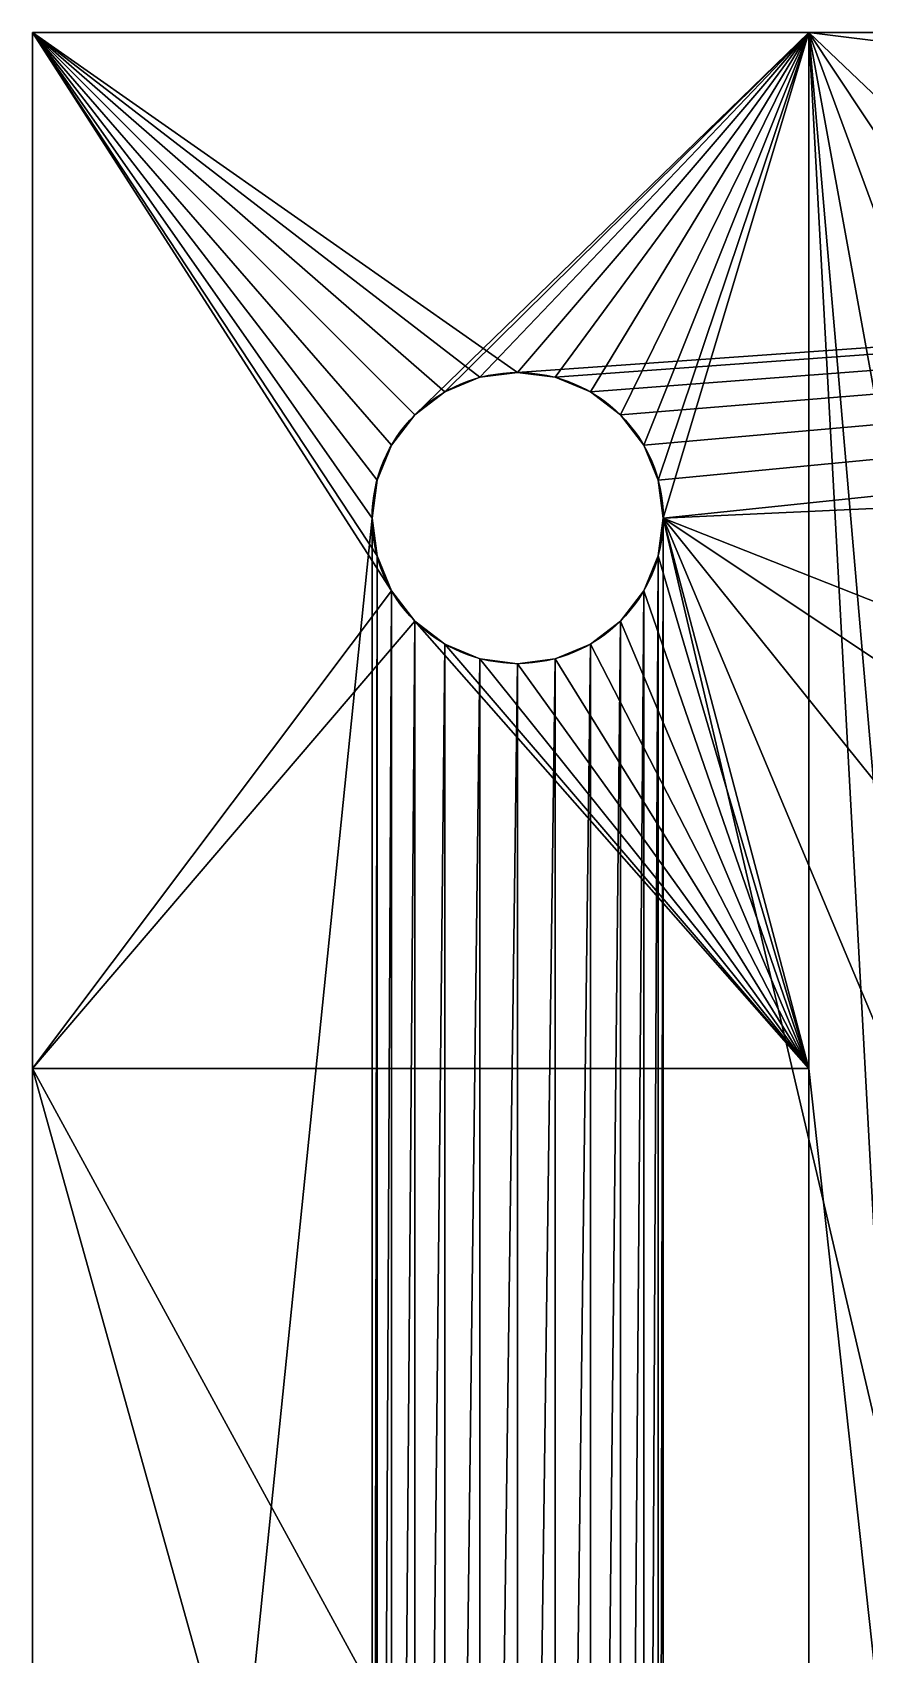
# Model space of a CAD drawing. Extents: x -15 to 425, y -15 to 425.
# Drawn here: x 351.35 to 359.93, y 25.6 to 42.3 of the extents above; entities that cross this region are included whole.
import ezdxf

# ---------------------------------------------------------------- set-up
doc = ezdxf.new("R2010")
doc.units = 0
doc.layers.add('BARRES_HORIZONTALES', color=32, linetype='CONTINUOUS')
doc.layers.add('SOUTIEN_BARRES_HAUT', color=34, linetype='CONTINUOUS')

# ---------------------------------------------------------------- blocks, each defined once
blk = doc.blocks.new('SUPPORT_HAUT_FRONT')
at = {"layer": 'BARRES_HORIZONTALES'}
for p, q in [((15.35, 46.633, 15.3), (15.35, 57.3, 15.3)), ((7.35, 46.633, 19.3), (7.35, 35.966, 19.3)), ((15.35, 46.633, 19.3), (7.35, 46.633, 19.3)), ((7.35, 46.633, 19.3), (7.35, 46.633, 15.3)), ((15.35, 46.633, 15.3), (7.35, 46.633, 15.3)), ((7.35, 46.633, 19.3), (7.35, 46.633, 25.3)), ((7.35, 46.633, 25.3), (15.35, 46.633, 25.3)), ((7.35, 18, 25.3), (7.35, 46.633, 25.3)), ((15.35, 31.966, 15.3), (15.35, 46.633, 15.3)), ((15.35, 46.633, 19.3), (15.35, 35.966, 19.3)), ((15.35, 46.633, 19.3), (15.35, 46.633, 15.3)), ((15.35, 46.633, 19.3), (15.35, 46.633, 25.3)), ((15.35, 46.633, 25.3), (15.35, 31.966, 25.3))]:
    blk.add_line(p, q, dxfattribs=at)
at = {"layer": 'SOUTIEN_BARRES_HAUT'}
for p, q in [((7.35, 57.3, 15.3), (7.35, 46.633, 15.3)), ((7.35, 57.3, 15.3), (15.35, 57.3, 15.3)), ((7.35, 57.3, 10.3), (7.35, 57.3, 15.3)), ((7.35, 57.3, 10.3), (7.35, 18, 10.3)), ((7.35, 57.3, 10.3), (61.799, 57.3, 10.3)), ((15.35, 57.3, 15.3), (61.799, 57.3, 15.3)), ((12.35, 53.8, 10.3), (12.35, 53.8, 15.3)), ((11.962, 53.749, 10.3), (11.962, 53.749, 15.3)), ((12.738, 53.749, 10.3), (12.738, 53.749, 15.3)), ((11.6, 53.599, 10.3), (11.6, 53.599, 15.3)), ((13.1, 53.599, 10.3), (13.1, 53.599, 15.3)), ((11.289, 53.361, 10.3), (11.289, 53.361, 15.3)), ((13.411, 53.361, 10.3), (13.411, 53.361, 15.3)), ((11.051, 53.05, 10.3), (11.051, 53.05, 15.3)), ((13.649, 53.05, 10.3), (13.649, 53.05, 15.3)), ((10.901, 52.688, 10.3), (10.901, 52.688, 15.3)), ((13.799, 52.688, 10.3), (13.799, 52.688, 15.3)), ((10.85, 52.3, 10.3), (10.85, 52.3, 15.3)), ((13.85, 52.3, 10.3), (13.85, 52.3, 15.3)), ((10.901, 51.912, 10.3), (10.901, 51.912, 15.3)), ((13.799, 51.912, 10.3), (13.799, 51.912, 15.3)), ((11.051, 51.55, 10.3), (11.051, 51.55, 15.3)), ((13.649, 51.55, 10.3), (13.649, 51.55, 15.3)), ((11.289, 51.239, 10.3), (11.289, 51.239, 15.3)), ((13.411, 51.239, 10.3), (13.411, 51.239, 15.3)), ((11.6, 51.001, 10.3), (11.6, 51.001, 15.3)), ((13.1, 51.001, 10.3), (13.1, 51.001, 15.3)), ((11.962, 50.851, 10.3), (11.962, 50.851, 15.3)), ((12.35, 50.8, 10.3), (12.35, 50.8, 15.3)), ((12.738, 50.851, 10.3), (12.738, 50.851, 15.3)), ((7.35, 46.633, 15.3), (7.35, 31.966, 15.3))]:
    blk.add_line(p, q, dxfattribs=at)
for centre in [(12.35, 52.3, 15.3), (12.35, 52.3, 10.3)]:
    blk.add_circle(centre, 1.5, dxfattribs=at)
at = {"layer": 'BARRES_HORIZONTALES'}
mesh = blk.add_polyface(dxfattribs=at)
corners = [(7.35, 33.001, 15.436), (7.35, 46.633, 15.3), (7.35, 31.966, 15.3), (7.35, 33.966, 15.836), (7.35, 34.794, 16.472), (7.35, 35.43, 17.3), (7.35, 35.83, 18.265), (7.35, 35.966, 19.3), (7.35, 46.633, 19.3)]
mesh.append_faces([[corners[k] for k in face] for face in [(0, 1, 2), (1, 7, 8)]], dxfattribs={"vtx0": -1})
mesh.append_faces([[corners[k] for k in face] for face in [(1, 0, 3), (1, 3, 4), (1, 4, 5), (1, 5, 6), (1, 6, 7)]], dxfattribs={"vtx0": -1, "vtx2": -1})
mesh = blk.add_polyface(dxfattribs=at)
corners = [(7.35, 46.633, 19.3), (15.35, 46.633, 15.3), (7.35, 46.633, 15.3), (15.35, 46.633, 19.3)]
mesh.append_faces([[corners[k] for k in face] for face in [(0, 1, 2), (1, 0, 3)]], dxfattribs={"vtx0": -1})
mesh = blk.add_polyface(dxfattribs=at)
corners = [(7.35, 46.633, 25.3), (15.35, 46.633, 19.3), (7.35, 46.633, 19.3), (15.35, 46.633, 25.3)]
mesh.append_faces([[corners[k] for k in face] for face in [(0, 1, 2), (1, 0, 3)]], dxfattribs={"vtx0": -1})
mesh = blk.add_polyface(dxfattribs=at)
corners = [(7.35, 18, 25.3), (7.35, 30.931, 23.164), (7.35, 18, 19.3), (7.35, 46.633, 25.3), (7.35, 29.966, 22.764), (7.35, 29.138, 22.128), (7.35, 28.502, 21.3), (7.35, 28.102, 20.335), (7.35, 27.966, 19.3), (7.35, 31.966, 23.3), (7.35, 33.001, 23.164), (7.35, 33.966, 22.764), (7.35, 34.794, 22.128), (7.35, 35.43, 21.3), (7.35, 35.83, 20.335), (7.35, 35.966, 19.3), (7.35, 46.633, 19.3)]
mesh.append_faces([[corners[k] for k in face] for face in [(2, 7, 8), (15, 3, 16)]], dxfattribs={"vtx0": -1})
mesh.append_faces([[corners[k] for k in face] for face in [(0, 1, 2), (1, 3, 9), (9, 3, 10), (10, 3, 11), (11, 3, 12), (12, 3, 13), (13, 3, 14), (14, 3, 15)]], dxfattribs={"vtx0": -1, "vtx1": -1})
mesh.append_faces([[corners[k] for k in face] for face in [(1, 0, 3), (2, 1, 4), (2, 4, 5), (2, 5, 6), (2, 6, 7)]], dxfattribs={"vtx0": -1, "vtx2": -1})
mesh = blk.add_polyface(dxfattribs=at)
corners = [(15.35, 18, 25.3), (7.35, 46.633, 25.3), (7.35, 18, 25.3), (15.35, 46.633, 25.3), (15.35, 31.966, 25.3)]
mesh.append_faces([[corners[k] for k in face] for face in [(0, 1, 2), (3, 0, 4)]], dxfattribs={"vtx0": -1})
mesh.append_faces([[corners[k] for k in face] for face in [(1, 0, 3)]], dxfattribs={"vtx0": -1, "vtx1": -1})
mesh = blk.add_polyface(dxfattribs=at)
corners = [(15.35, 46.633, 15.3), (15.35, 33.001, 15.436), (15.35, 31.966, 15.3), (15.35, 33.966, 15.836), (15.35, 34.794, 16.472), (15.35, 35.43, 17.3), (15.35, 35.83, 18.265), (15.35, 35.966, 19.3), (15.35, 46.633, 19.3)]
mesh.append_faces([[corners[k] for k in face] for face in [(0, 1, 2), (7, 0, 8)]], dxfattribs={"vtx0": -1})
mesh.append_faces([[corners[k] for k in face] for face in [(1, 0, 3), (3, 0, 4), (4, 0, 5), (5, 0, 6), (6, 0, 7)]], dxfattribs={"vtx0": -1, "vtx1": -1})
mesh = blk.add_polyface(dxfattribs=at)
corners = [(15.35, 33.001, 23.164), (15.35, 31.966, 25.3), (15.35, 31.966, 23.3), (15.35, 46.633, 25.3), (15.35, 33.966, 22.764), (15.35, 34.794, 22.128), (15.35, 35.43, 21.3), (15.35, 35.83, 20.335), (15.35, 35.966, 19.3), (15.35, 46.633, 19.3)]
mesh.append_faces([[corners[k] for k in face] for face in [(0, 1, 2), (3, 8, 9)]], dxfattribs={"vtx0": -1})
mesh.append_faces([[corners[k] for k in face] for face in [(1, 0, 3)]], dxfattribs={"vtx0": -1, "vtx1": -1})
mesh.append_faces([[corners[k] for k in face] for face in [(3, 0, 4), (3, 4, 5), (3, 5, 6), (3, 6, 7), (3, 7, 8)]], dxfattribs={"vtx0": -1, "vtx2": -1})
at = {"layer": 'SOUTIEN_BARRES_HAUT'}
mesh = blk.add_polyface(dxfattribs=at)
corners = [(7.35, 18, 15.3), (7.35, 57.3, 10.3), (7.35, 18, 10.3), (7.35, 31.966, 15.3), (7.35, 46.633, 15.3), (7.35, 57.3, 15.3)]
mesh.append_faces([[corners[k] for k in face] for face in [(0, 1, 2), (1, 4, 5)]], dxfattribs={"vtx0": -1})
mesh.append_faces([[corners[k] for k in face] for face in [(1, 0, 3), (1, 3, 4)]], dxfattribs={"vtx0": -1, "vtx2": -1})
mesh = blk.add_polyface(dxfattribs=at)
corners = [(7.35, 57.3, 15.3), (61.799, 57.3, 10.3), (7.35, 57.3, 10.3), (61.799, 57.3, 15.3), (15.35, 57.3, 15.3)]
mesh.append_faces([[corners[k] for k in face] for face in [(0, 1, 2), (3, 0, 4)]], dxfattribs={"vtx0": -1})
mesh.append_faces([[corners[k] for k in face] for face in [(1, 0, 3)]], dxfattribs={"vtx0": -1, "vtx1": -1})
mesh = blk.add_polyface(dxfattribs=at)
corners = [(7.35, 18, 10.3), (12.35, 18.5, 10.3), (49.599, 18, 10.3), (11.962, 18.551, 10.3), (11.6, 18.701, 10.3), (11.289, 18.939, 10.3), (11.051, 19.25, 10.3), (10.901, 19.612, 10.3), (10.85, 20, 10.3), (10.85, 52.3, 10.3), (12.738, 18.551, 10.3), (13.1, 18.701, 10.3), (13.411, 18.939, 10.3), (13.649, 19.25, 10.3), (13.799, 19.612, 10.3), (13.85, 20, 10.3), (44.65, 18.551, 10.3), (44.275, 18.6, 10.3), (25.394, 24.559, 10.3), (22.5, 25.758, 10.3), (20.015, 27.665, 10.3), (18.108, 30.15, 10.3), (16.909, 33.044, 10.3), (16.5, 36.15, 10.3), (28.5, 24.15, 10.3), (43.926, 18.745, 10.3), (31.606, 24.559, 10.3), (34.5, 25.758, 10.3), (43.625, 18.975, 10.3), (43.395, 19.276, 10.3), (36.985, 27.665, 10.3), (43.25, 19.625, 10.3), (38.892, 30.15, 10.3), (40.091, 33.044, 10.3), (40.5, 36.15, 10.3), (43.201, 20, 10.3), (43.201, 52.3, 10.3), (45.025, 18.6, 10.3), (45.374, 18.745, 10.3), (45.675, 18.975, 10.3), (45.905, 19.276, 10.3), (46.05, 19.625, 10.3), (46.099, 20, 10.3), (43.25, 51.925, 10.3), (43.25, 20.375, 10.3), (43.395, 51.576, 10.3), (43.395, 20.724, 10.3), (43.625, 51.275, 10.3), (43.625, 21.025, 10.3), (43.926, 51.045, 10.3), (43.926, 21.255, 10.3), (44.275, 50.9, 10.3), (44.275, 21.4, 10.3), (44.65, 50.851, 10.3), (44.65, 21.449, 10.3), (45.025, 50.9, 10.3), (45.025, 21.4, 10.3), (45.374, 51.045, 10.3), (45.374, 21.255, 10.3), (45.675, 51.275, 10.3), (45.675, 21.025, 10.3), (45.905, 51.576, 10.3), (45.905, 20.724, 10.3), (46.05, 51.925, 10.3), (46.05, 20.375, 10.3), (46.099, 52.3, 10.3), (10.901, 51.912, 10.3), (10.901, 20.388, 10.3), (11.051, 51.55, 10.3), (11.051, 20.75, 10.3), (11.289, 51.239, 10.3), (11.289, 21.061, 10.3), (11.6, 51.001, 10.3), (11.6, 21.299, 10.3), (11.962, 50.851, 10.3), (11.962, 21.449, 10.3), (12.35, 50.8, 10.3), (12.35, 21.5, 10.3), (12.738, 50.851, 10.3), (12.738, 21.449, 10.3), (13.1, 51.001, 10.3), (13.1, 21.299, 10.3), (13.411, 51.239, 10.3), (13.411, 21.061, 10.3), (13.649, 51.55, 10.3), (13.649, 20.75, 10.3), (13.799, 51.912, 10.3), (13.799, 20.388, 10.3), (13.85, 52.3, 10.3), (7.35, 57.3, 10.3), (10.901, 52.688, 10.3), (11.051, 53.05, 10.3), (11.289, 53.361, 10.3), (11.6, 53.599, 10.3), (11.962, 53.749, 10.3), (12.35, 53.8, 10.3), (61.799, 57.3, 10.3), (12.738, 53.749, 10.3), (13.1, 53.599, 10.3), (13.411, 53.361, 10.3), (13.649, 53.05, 10.3), (13.799, 52.688, 10.3), (44.275, 53.7, 10.3), (25.394, 47.741, 10.3), (22.5, 46.542, 10.3), (20.015, 44.635, 10.3), (18.108, 42.15, 10.3), (16.909, 39.256, 10.3), (28.5, 48.15, 10.3), (43.926, 53.555, 10.3), (31.606, 47.741, 10.3), (34.5, 46.542, 10.3), (43.625, 53.325, 10.3), (43.395, 53.024, 10.3), (36.985, 44.635, 10.3), (43.25, 52.675, 10.3), (38.892, 42.15, 10.3), (40.091, 39.256, 10.3), (44.65, 53.749, 10.3), (45.025, 53.7, 10.3), (45.374, 53.555, 10.3), (45.675, 53.325, 10.3), (45.905, 53.024, 10.3), (46.05, 52.675, 10.3), (55.239, 36.812, 10.3), (55, 35, 10.3), (55.938, 38.5, 10.3), (57.05, 39.95, 10.3), (58.5, 41.062, 10.3), (60.188, 41.761, 10.3), (61.799, 41.974, 10.3), (55.938, 31.5, 10.3), (61.799, 18, 10.3), (55.239, 33.188, 10.3), (57.05, 30.05, 10.3), (58.5, 28.938, 10.3), (60.188, 28.239, 10.3), (61.799, 28.026, 10.3)]
mesh.append_faces([[corners[k] for k in face] for face in [(129, 96, 130), (132, 136, 137)]], dxfattribs={"vtx0": -1})
mesh.append_faces([[corners[k] for k in face] for face in [(0, 1, 2), (1, 0, 3), (3, 0, 4), (4, 0, 5), (5, 0, 6), (6, 0, 7), (7, 0, 8), (16, 15, 17), (18, 15, 19), (19, 15, 20), (20, 15, 21), (21, 15, 22), (22, 15, 23), (17, 24, 25), (25, 27, 28), (28, 27, 29), (29, 30, 31), (31, 34, 35), (43, 35, 36), (35, 43, 44), (44, 45, 46), (46, 47, 48), (48, 49, 50), (50, 51, 52), (52, 53, 54), (54, 55, 56), (56, 57, 58), (58, 59, 60), (60, 61, 62), (62, 63, 64), (64, 65, 42), (66, 8, 9), (8, 66, 67), (67, 68, 69), (69, 70, 71), (71, 72, 73), (73, 74, 75), (75, 76, 77), (77, 78, 79), (79, 80, 81), (81, 82, 83), (83, 84, 85), (85, 86, 87), (87, 88, 15), (89, 9, 0), (9, 89, 90), (90, 89, 91), (91, 89, 92), (92, 89, 93), (93, 89, 94), (94, 89, 95), (95, 96, 97), (97, 96, 98), (98, 96, 99), (99, 96, 100), (100, 96, 101), (101, 96, 88), (103, 102, 108), (108, 109, 110), (110, 109, 111), (111, 113, 114), (114, 115, 116), (116, 115, 117), (117, 115, 34), (102, 96, 118), (118, 96, 119), (119, 96, 120), (120, 96, 121), (121, 96, 122), (122, 96, 123), (123, 96, 65), (124, 96, 126), (126, 96, 127), (127, 96, 128), (128, 96, 129), (2, 131, 132), (131, 2, 133), (133, 2, 125)]], dxfattribs={"vtx0": -1, "vtx1": -1})
mesh.append_faces([[corners[k] for k in face] for face in [(8, 0, 9), (2, 15, 16), (17, 15, 18), (35, 34, 36), (88, 96, 102), (88, 102, 103), (88, 107, 15), (65, 96, 42), (42, 96, 124), (42, 124, 2)]], dxfattribs={"vtx0": -1, "vtx1": -1, "vtx2": -1})
mesh.append_faces([[corners[k] for k in face] for face in [(2, 1, 10), (2, 10, 11), (2, 11, 12), (2, 12, 13), (2, 13, 14), (2, 14, 15), (17, 18, 24), (25, 24, 26), (25, 26, 27), (29, 27, 30), (31, 30, 32), (31, 32, 33), (31, 33, 34), (2, 16, 37), (2, 37, 38), (2, 38, 39), (2, 39, 40), (2, 40, 41), (2, 41, 42), (44, 43, 45), (46, 45, 47), (48, 47, 49), (50, 49, 51), (52, 51, 53), (54, 53, 55), (56, 55, 57), (58, 57, 59), (60, 59, 61), (62, 61, 63), (64, 63, 65), (67, 66, 68), (69, 68, 70), (71, 70, 72), (73, 72, 74), (75, 74, 76), (77, 76, 78), (79, 78, 80), (81, 80, 82), (83, 82, 84), (85, 84, 86), (87, 86, 88), (95, 89, 96), (88, 103, 104), (88, 104, 105), (88, 105, 106), (88, 106, 107), (15, 107, 23), (108, 102, 109), (111, 109, 112), (111, 112, 113), (114, 113, 115), (34, 115, 36), (2, 124, 125), (132, 131, 134), (132, 134, 135), (132, 135, 136)]], dxfattribs={"vtx0": -1, "vtx2": -1})
mesh = blk.add_polyface(dxfattribs=at)
corners = [(7.35, 46.633, 15.3), (11.051, 51.55, 15.3), (7.35, 57.3, 15.3), (11.289, 51.239, 15.3), (15.35, 46.633, 15.3), (10.901, 51.912, 15.3), (10.85, 52.3, 15.3), (11.6, 51.001, 15.3), (11.962, 50.851, 15.3), (12.35, 50.8, 15.3), (12.738, 50.851, 15.3), (13.1, 51.001, 15.3), (13.411, 51.239, 15.3), (13.649, 51.55, 15.3), (13.799, 51.912, 15.3), (13.85, 52.3, 15.3), (11.289, 53.361, 15.3), (15.35, 57.3, 15.3), (11.051, 53.05, 15.3), (10.901, 52.688, 15.3), (11.6, 53.599, 15.3), (11.962, 53.749, 15.3), (12.35, 53.8, 15.3), (12.738, 53.749, 15.3), (13.1, 53.599, 15.3), (13.411, 53.361, 15.3), (13.649, 53.05, 15.3), (13.799, 52.688, 15.3)]
mesh.append_faces([[corners[k] for k in face] for face in [(0, 1, 2), (1, 0, 3), (3, 4, 7), (7, 4, 8), (8, 4, 9), (9, 4, 10), (10, 4, 11), (11, 4, 12), (12, 4, 13), (13, 4, 14), (14, 4, 15), (2, 16, 17), (16, 2, 18), (18, 2, 19), (19, 2, 6), (17, 15, 4)]], dxfattribs={"vtx0": -1, "vtx1": -1})
mesh.append_faces([[corners[k] for k in face] for face in [(3, 0, 4), (2, 1, 5), (2, 5, 6), (17, 16, 20), (17, 20, 21), (17, 21, 22), (17, 22, 23), (17, 23, 24), (17, 24, 25), (17, 25, 26), (17, 26, 27), (17, 27, 15)]], dxfattribs={"vtx0": -1, "vtx2": -1})
mesh = blk.add_polyface(dxfattribs=at)
corners = [(15.35, 18, 15.3), (20.015, 27.665, 15.3), (15.35, 31.966, 15.3), (22.5, 25.758, 15.3), (25.394, 24.559, 15.3), (44.275, 18.6, 15.3), (44.65, 18.551, 15.3), (49.599, 18, 15.3), (18.108, 30.15, 15.3), (16.909, 33.044, 15.3), (16.5, 36.15, 15.3), (15.35, 46.633, 15.3), (15.35, 57.3, 15.3), (28.5, 24.15, 15.3), (43.926, 18.745, 15.3), (31.606, 24.559, 15.3), (34.5, 25.758, 15.3), (43.625, 18.975, 15.3), (43.395, 19.276, 15.3), (36.985, 27.665, 15.3), (43.25, 19.625, 15.3), (38.892, 30.15, 15.3), (40.091, 33.044, 15.3), (40.5, 36.15, 15.3), (43.201, 20, 15.3), (45.025, 18.6, 15.3), (45.374, 18.745, 15.3), (45.675, 18.975, 15.3), (45.905, 19.276, 15.3), (46.05, 19.625, 15.3), (46.099, 20, 15.3), (46.099, 52.3, 15.3), (44.275, 53.7, 15.3), (61.799, 57.3, 15.3), (25.394, 47.741, 15.3), (22.5, 46.542, 15.3), (20.015, 44.635, 15.3), (18.108, 42.15, 15.3), (16.909, 39.256, 15.3), (28.5, 48.15, 15.3), (43.926, 53.555, 15.3), (31.606, 47.741, 15.3), (34.5, 46.542, 15.3), (43.625, 53.325, 15.3), (43.395, 53.024, 15.3), (36.985, 44.635, 15.3), (43.25, 52.675, 15.3), (38.892, 42.15, 15.3), (40.091, 39.256, 15.3), (43.201, 52.3, 15.3), (44.65, 53.749, 15.3), (45.025, 53.7, 15.3), (45.374, 53.555, 15.3), (45.675, 53.325, 15.3), (45.905, 53.024, 15.3), (46.05, 52.675, 15.3), (61.799, 18, 15.3), (43.25, 20.375, 15.3), (43.25, 51.925, 15.3), (43.395, 20.724, 15.3), (43.395, 51.576, 15.3), (43.625, 21.025, 15.3), (43.625, 51.275, 15.3), (43.926, 21.255, 15.3), (43.926, 51.045, 15.3), (44.275, 21.4, 15.3), (44.275, 50.9, 15.3), (44.65, 21.449, 15.3), (44.65, 50.851, 15.3), (45.025, 21.4, 15.3), (45.025, 50.9, 15.3), (45.374, 21.255, 15.3), (45.374, 51.045, 15.3), (45.675, 21.025, 15.3), (45.675, 51.275, 15.3), (45.905, 20.724, 15.3), (45.905, 51.576, 15.3), (46.05, 20.375, 15.3), (46.05, 51.925, 15.3)]
mesh.append_faces([[corners[k] for k in face] for face in [(33, 7, 56)]], dxfattribs={"vtx0": -1})
mesh.append_faces([[corners[k] for k in face] for face in [(0, 1, 2), (1, 0, 3), (3, 0, 4), (5, 0, 6), (2, 10, 11), (11, 10, 12), (4, 5, 13), (13, 14, 15), (15, 14, 16), (16, 18, 19), (19, 20, 21), (21, 20, 22), (22, 20, 23), (6, 7, 25), (25, 7, 26), (26, 7, 27), (27, 7, 28), (28, 7, 29), (29, 7, 30), (12, 32, 33), (34, 12, 35), (35, 12, 36), (36, 12, 37), (37, 12, 38), (38, 12, 10), (32, 39, 40), (40, 42, 43), (43, 42, 44), (44, 45, 46), (46, 23, 49), (57, 49, 24), (49, 57, 58), (58, 59, 60), (60, 61, 62), (62, 63, 64), (64, 65, 66), (66, 67, 68), (68, 69, 70), (70, 71, 72), (72, 73, 74), (74, 75, 76), (76, 77, 78), (78, 30, 31)]], dxfattribs={"vtx0": -1, "vtx1": -1})
mesh.append_faces([[corners[k] for k in face] for face in [(4, 0, 5), (30, 7, 31), (32, 12, 34), (49, 23, 24), (33, 31, 7)]], dxfattribs={"vtx0": -1, "vtx1": -1, "vtx2": -1})
mesh.append_faces([[corners[k] for k in face] for face in [(6, 0, 7), (2, 1, 8), (2, 8, 9), (2, 9, 10), (13, 5, 14), (16, 14, 17), (16, 17, 18), (19, 18, 20), (23, 20, 24), (32, 34, 39), (40, 39, 41), (40, 41, 42), (44, 42, 45), (46, 45, 47), (46, 47, 48), (46, 48, 23), (33, 32, 50), (33, 50, 51), (33, 51, 52), (33, 52, 53), (33, 53, 54), (33, 54, 55), (33, 55, 31), (58, 57, 59), (60, 59, 61), (62, 61, 63), (64, 63, 65), (66, 65, 67), (68, 67, 69), (70, 69, 71), (72, 71, 73), (74, 73, 75), (76, 75, 77), (78, 77, 30)]], dxfattribs={"vtx0": -1, "vtx2": -1})
mesh = blk.add_polyface(dxfattribs=at)
corners = [(12.35, 53.8, 15.3), (11.962, 53.749, 10.3), (12.35, 53.8, 10.3), (11.962, 53.749, 15.3)]
mesh.append_faces([[corners[k] for k in face] for face in [(0, 1, 2), (1, 0, 3)]], dxfattribs={"vtx0": -1})
mesh = blk.add_polyface(dxfattribs=at)
corners = [(12.738, 53.749, 15.3), (12.35, 53.8, 10.3), (12.738, 53.749, 10.3), (12.35, 53.8, 15.3)]
mesh.append_faces([[corners[k] for k in face] for face in [(0, 1, 2), (1, 0, 3)]], dxfattribs={"vtx0": -1})
mesh = blk.add_polyface(dxfattribs=at)
corners = [(11.962, 53.749, 15.3), (11.6, 53.599, 10.3), (11.962, 53.749, 10.3), (11.6, 53.599, 15.3)]
mesh.append_faces([[corners[k] for k in face] for face in [(0, 1, 2), (1, 0, 3)]], dxfattribs={"vtx0": -1})
mesh = blk.add_polyface(dxfattribs=at)
corners = [(13.1, 53.599, 15.3), (12.738, 53.749, 10.3), (13.1, 53.599, 10.3), (12.738, 53.749, 15.3)]
mesh.append_faces([[corners[k] for k in face] for face in [(0, 1, 2), (1, 0, 3)]], dxfattribs={"vtx0": -1})
mesh = blk.add_polyface(dxfattribs=at)
corners = [(11.6, 53.599, 15.3), (11.289, 53.361, 10.3), (11.6, 53.599, 10.3), (11.289, 53.361, 15.3)]
mesh.append_faces([[corners[k] for k in face] for face in [(0, 1, 2), (1, 0, 3)]], dxfattribs={"vtx0": -1})
mesh = blk.add_polyface(dxfattribs=at)
corners = [(13.411, 53.361, 15.3), (13.1, 53.599, 10.3), (13.411, 53.361, 10.3), (13.1, 53.599, 15.3)]
mesh.append_faces([[corners[k] for k in face] for face in [(0, 1, 2), (1, 0, 3)]], dxfattribs={"vtx0": -1})
mesh = blk.add_polyface(dxfattribs=at)
corners = [(11.289, 53.361, 10.3), (11.051, 53.05, 15.3), (11.051, 53.05, 10.3), (11.289, 53.361, 15.3)]
mesh.append_faces([[corners[k] for k in face] for face in [(0, 1, 2), (1, 0, 3)]], dxfattribs={"vtx0": -1})
mesh = blk.add_polyface(dxfattribs=at)
corners = [(13.411, 53.361, 15.3), (13.649, 53.05, 10.3), (13.649, 53.05, 15.3), (13.411, 53.361, 10.3)]
mesh.append_faces([[corners[k] for k in face] for face in [(0, 1, 2), (1, 0, 3)]], dxfattribs={"vtx0": -1})
mesh = blk.add_polyface(dxfattribs=at)
corners = [(11.051, 53.05, 10.3), (10.901, 52.688, 15.3), (10.901, 52.688, 10.3), (11.051, 53.05, 15.3)]
mesh.append_faces([[corners[k] for k in face] for face in [(0, 1, 2), (1, 0, 3)]], dxfattribs={"vtx0": -1})
mesh = blk.add_polyface(dxfattribs=at)
corners = [(13.649, 53.05, 15.3), (13.799, 52.688, 10.3), (13.799, 52.688, 15.3), (13.649, 53.05, 10.3)]
mesh.append_faces([[corners[k] for k in face] for face in [(0, 1, 2), (1, 0, 3)]], dxfattribs={"vtx0": -1})
mesh = blk.add_polyface(dxfattribs=at)
corners = [(10.901, 52.688, 10.3), (10.85, 52.3, 15.3), (10.85, 52.3, 10.3), (10.901, 52.688, 15.3)]
mesh.append_faces([[corners[k] for k in face] for face in [(0, 1, 2), (1, 0, 3)]], dxfattribs={"vtx0": -1})
mesh = blk.add_polyface(dxfattribs=at)
corners = [(13.799, 52.688, 15.3), (13.85, 52.3, 10.3), (13.85, 52.3, 15.3), (13.799, 52.688, 10.3)]
mesh.append_faces([[corners[k] for k in face] for face in [(0, 1, 2), (1, 0, 3)]], dxfattribs={"vtx0": -1})
mesh = blk.add_polyface(dxfattribs=at)
corners = [(10.85, 52.3, 10.3), (10.901, 51.912, 15.3), (10.901, 51.912, 10.3), (10.85, 52.3, 15.3)]
mesh.append_faces([[corners[k] for k in face] for face in [(0, 1, 2), (1, 0, 3)]], dxfattribs={"vtx0": -1})
mesh = blk.add_polyface(dxfattribs=at)
corners = [(13.85, 52.3, 15.3), (13.799, 51.912, 10.3), (13.799, 51.912, 15.3), (13.85, 52.3, 10.3)]
mesh.append_faces([[corners[k] for k in face] for face in [(0, 1, 2), (1, 0, 3)]], dxfattribs={"vtx0": -1})
mesh = blk.add_polyface(dxfattribs=at)
corners = [(10.901, 51.912, 10.3), (11.051, 51.55, 15.3), (11.051, 51.55, 10.3), (10.901, 51.912, 15.3)]
mesh.append_faces([[corners[k] for k in face] for face in [(0, 1, 2), (1, 0, 3)]], dxfattribs={"vtx0": -1})
mesh = blk.add_polyface(dxfattribs=at)
corners = [(13.799, 51.912, 15.3), (13.649, 51.55, 10.3), (13.649, 51.55, 15.3), (13.799, 51.912, 10.3)]
mesh.append_faces([[corners[k] for k in face] for face in [(0, 1, 2), (1, 0, 3)]], dxfattribs={"vtx0": -1})
mesh = blk.add_polyface(dxfattribs=at)
corners = [(11.051, 51.55, 10.3), (11.289, 51.239, 15.3), (11.289, 51.239, 10.3), (11.051, 51.55, 15.3)]
mesh.append_faces([[corners[k] for k in face] for face in [(0, 1, 2), (1, 0, 3)]], dxfattribs={"vtx0": -1})
mesh = blk.add_polyface(dxfattribs=at)
corners = [(13.649, 51.55, 15.3), (13.411, 51.239, 10.3), (13.411, 51.239, 15.3), (13.649, 51.55, 10.3)]
mesh.append_faces([[corners[k] for k in face] for face in [(0, 1, 2), (1, 0, 3)]], dxfattribs={"vtx0": -1})
mesh = blk.add_polyface(dxfattribs=at)
corners = [(11.289, 51.239, 15.3), (11.6, 51.001, 10.3), (11.289, 51.239, 10.3), (11.6, 51.001, 15.3)]
mesh.append_faces([[corners[k] for k in face] for face in [(0, 1, 2), (1, 0, 3)]], dxfattribs={"vtx0": -1})
mesh = blk.add_polyface(dxfattribs=at)
corners = [(13.1, 51.001, 15.3), (13.411, 51.239, 10.3), (13.1, 51.001, 10.3), (13.411, 51.239, 15.3)]
mesh.append_faces([[corners[k] for k in face] for face in [(0, 1, 2), (1, 0, 3)]], dxfattribs={"vtx0": -1})
mesh = blk.add_polyface(dxfattribs=at)
corners = [(11.6, 51.001, 15.3), (11.962, 50.851, 10.3), (11.6, 51.001, 10.3), (11.962, 50.851, 15.3)]
mesh.append_faces([[corners[k] for k in face] for face in [(0, 1, 2), (1, 0, 3)]], dxfattribs={"vtx0": -1})
mesh = blk.add_polyface(dxfattribs=at)
corners = [(12.738, 50.851, 15.3), (13.1, 51.001, 10.3), (12.738, 50.851, 10.3), (13.1, 51.001, 15.3)]
mesh.append_faces([[corners[k] for k in face] for face in [(0, 1, 2), (1, 0, 3)]], dxfattribs={"vtx0": -1})
mesh = blk.add_polyface(dxfattribs=at)
corners = [(11.962, 50.851, 15.3), (12.35, 50.8, 10.3), (11.962, 50.851, 10.3), (12.35, 50.8, 15.3)]
mesh.append_faces([[corners[k] for k in face] for face in [(0, 1, 2), (1, 0, 3)]], dxfattribs={"vtx0": -1})
mesh = blk.add_polyface(dxfattribs=at)
corners = [(12.35, 50.8, 15.3), (12.738, 50.851, 10.3), (12.35, 50.8, 10.3), (12.738, 50.851, 15.3)]
mesh.append_faces([[corners[k] for k in face] for face in [(0, 1, 2), (1, 0, 3)]], dxfattribs={"vtx0": -1})
mesh = blk.add_polyface(dxfattribs=at)
corners = [(15.35, 31.966, 15.3), (7.35, 46.633, 15.3), (7.35, 31.966, 15.3), (15.35, 46.633, 15.3)]
mesh.append_faces([[corners[k] for k in face] for face in [(0, 1, 2), (1, 0, 3)]], dxfattribs={"vtx0": -1})

msp = doc.modelspace()

# ---------------------------------------------------------------- block references
at = {"layer": 'SOUTIEN_BARRES_HAUT', "color": 12}
msp.add_blockref('SUPPORT_HAUT_FRONT', (344, -15, 359.5), dxfattribs=at)

doc.saveas('drawing.dxf')
